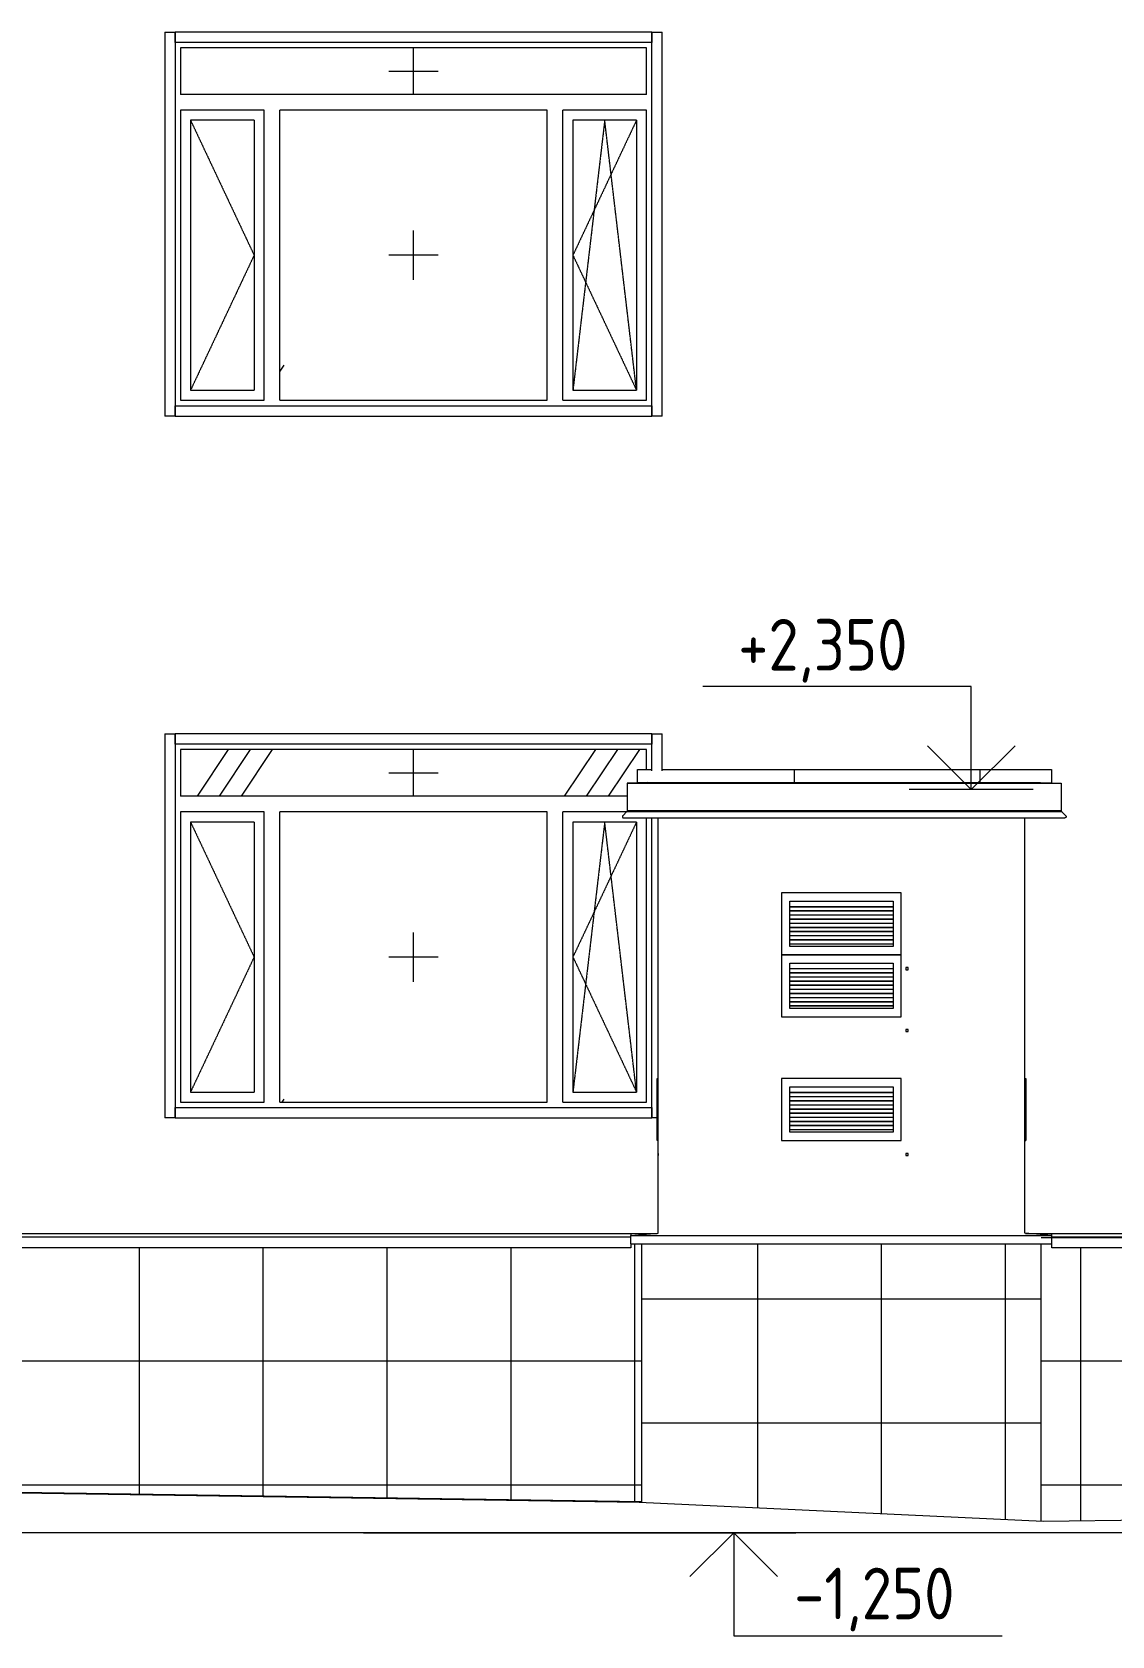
# Model space of a CAD drawing. Header units: millimetres. Extents: x -515342 to 330399, y -224905 to 507333.
# Drawn here: x 300296 to 305525, y 318 to 8088 of the extents above; entities that cross this region are included whole.
import ezdxf

# ---------------------------------------------------------------- set-up
doc = ezdxf.new("R2010")
doc.units = ezdxf.units.MM
doc.linetypes.add('ASVP_Штриховая_ш2 п1', pattern=[3, 2, -1])
doc.layers.get('0').update_dxf_attribs({"lineweight": 0})
for name, color, linetype, lineweight in [('Аннотация', 7, 'Continuous', 0), ('Витраж', 7, 'Continuous', 0), ('Воздуховоды', 7, 'Continuous', 0), ('Крыша', 7, 'Continuous', 0), ('Крыша штриховка', 7, 'Continuous', 0), ('Линии', 7, 'Continuous', 0), ('Обобщенные модели', 7, 'Continuous', 0), ('Ограждение', 7, 'Continuous', 0), ('Окна', 7, 'Continuous', 0), ('Окна открывание', 7, 'Continuous', 0), ('Отметки', 7, 'Continuous', 0), ('Стены внутренние', 7, 'Continuous', 0), ('Стены наружные', 7, 'Continuous', 0), ('Стены штриховка поверхности', 7, 'Continuous', 0)]:
    doc.layers.add(name, color=color, linetype=linetype, lineweight=lineweight)
doc.styles.add('GOST Common_1', font='', dxfattribs={"width": 0.9, "height": 250})
doc.styles.get('GOST Common_1').set_extended_font_data('GOST Common')
pattern_1 = [(0, (81809.6, 150), (0, 600), []), (90, (81809.6, 150), (-600, 4e-14), [])]
pattern_2 = [(236.31, (995.8, 1244.6), (-1777.9963, -3556.002), [641.067, -5769.603]), (236.31, (1031.34, 1137.9), (-1777.9963, -3556.002), [384.64, -6026.03]), (236.31, (818, 1137.9), (-1777.9963, -3556.002), [384.64, -6026.03])]

# ---------------------------------------------------------------- blocks, each defined once
blk = doc.blocks.new('Окно_ПВХ_3Створки_1Фрамуга-верх - АР_Окно_ОП_1820_h_х2370_3ст2фр-в-V6-О_АР_Эскиз_Фасад 1-12 копия 1')
at = {"layer": 'Окна открывание'}
h = blk.add_hatch(dxfattribs=at)
h.set_pattern_fill('FP_1', color=256, style=0, pattern_type=2)
h.set_pattern_definition(pattern_2)
h.paths.add_polyline_path([(79816.4, 2318), (79854.4, 2318), (79854.4, 2382), (79904.4, 2383.5), (79904.4, 2447.3), (79948.6, 2447.3), (79948.6, 2544), (77690.6, 2544), (77690.6, 2318), (79745, 2318)])
h = blk.add_hatch(dxfattribs=at)
h.set_pattern_fill('FP_1', color=256, style=0, pattern_type=2)
h.set_pattern_definition(pattern_2)
h.paths.add_polyline_path([(78530.3, 836), (79466.6, 836), (79466.6, 2242), (78172.6, 2242), (78172.6, 836), (78474.4, 836)])
at = {"layer": 'Окна'}
for p, q in [((79948.6, 2544), (77690.6, 2544)), ((77690.6, 2544), (77690.6, 2318)), ((79948.6, 2447.3), (79948.6, 2544)), ((79854.4, 2318), (77690.6, 2318)), ((78096.6, 2242), (77690.6, 2242)), ((77690.6, 2242), (77690.6, 836)), ((77739.6, 2193), (77739.6, 885)), ((78047.6, 2193), (77739.6, 2193)), ((78047.6, 2193), (78047.6, 885)), ((78096.6, 836), (78096.6, 2242)), ((79466.6, 2242), (78172.6, 2242)), ((78172.6, 836), (78172.6, 2242)), ((79466.6, 836), (79466.6, 2242)), ((79851.4, 2242), (79542.6, 2242)), ((79542.6, 836), (79542.6, 2242)), ((79591.6, 2193), (79591.6, 885)), ((79899.6, 2193), (79591.6, 2193)), ((79899.6, 2193), (79899.6, 885)), ((79948.6, 836), (79948.6, 2213.6)), ((77739.6, 885), (78047.6, 885)), ((79591.6, 885), (79899.6, 885)), ((77690.6, 836), (78096.6, 836)), ((78172.6, 836), (79466.6, 836)), ((79542.6, 836), (79948.6, 836))]:
    blk.add_line(p, q, dxfattribs=at)
at = {"layer": 'Окна открывание', "linetype": 'ASVP_Штриховая_ш2 п1'}
for p, q in [((78819.6, 2318), (78819.6, 2544)), ((78699.6, 2431), (78939.6, 2431)), ((77739.6, 2193), (78047.6, 1539)), ((79745.6, 2193), (79591.6, 885)), ((79899.6, 2193), (79591.6, 1539)), ((79899.6, 885), (79745.6, 2193)), ((78819.6, 1419), (78819.6, 1659)), ((78047.6, 1539), (77739.6, 885)), ((78939.6, 1539), (78699.6, 1539)), ((79591.6, 1539), (79899.6, 885))]:
    blk.add_line(p, q, dxfattribs=at)
blk = doc.blocks.new('Окно_ПВХ_3Створки_1Фрамуга-верх - АР_Окно_ОП_1820_h_х2370_3ст2фр-в-V43-О_АР_Эскиз_Фасад 1-12 копия 1')
at = {"layer": 'Окна открывание'}
h = blk.add_hatch(dxfattribs=at)
h.set_pattern_fill('FP_1', color=256, style=0, pattern_type=2)
h.set_pattern_definition(pattern_2)
h.paths.add_polyline_path([(78390.5, 4236), (79466.6, 4236), (79466.6, 5642), (78172.6, 5642), (78172.6, 4236), (78362.6, 4236)])
at = {"layer": 'Окна'}
for p, q in [((79948.6, 5944), (77690.6, 5944)), ((77690.6, 5944), (77690.6, 5718)), ((79948.6, 5718), (79948.6, 5944)), ((79948.6, 5718), (77690.6, 5718)), ((78096.6, 5642), (77690.6, 5642)), ((77690.6, 5642), (77690.6, 4236)), ((78096.6, 4236), (78096.6, 5642)), ((79466.6, 5642), (78172.6, 5642)), ((78172.6, 4236), (78172.6, 5642)), ((79466.6, 4236), (79466.6, 5642)), ((79948.6, 5642), (79542.6, 5642)), ((79542.6, 4236), (79542.6, 5642)), ((79948.6, 4236), (79948.6, 5642)), ((77739.6, 5593), (77739.6, 4285)), ((78047.6, 5593), (77739.6, 5593)), ((78047.6, 5593), (78047.6, 4285)), ((79591.6, 5593), (79591.6, 4285)), ((79899.6, 5593), (79591.6, 5593)), ((79899.6, 5593), (79899.6, 4285)), ((77739.6, 4285), (78047.6, 4285)), ((79591.6, 4285), (79899.6, 4285)), ((77690.6, 4236), (78096.6, 4236)), ((78172.6, 4236), (79466.6, 4236)), ((79542.6, 4236), (79948.6, 4236))]:
    blk.add_line(p, q, dxfattribs=at)
at = {"layer": 'Окна открывание', "linetype": 'ASVP_Штриховая_ш2 п1'}
for p, q in [((78819.6, 5718), (78819.6, 5944)), ((78699.6, 5831), (78939.6, 5831)), ((77739.6, 5593), (78047.6, 4939)), ((79745.6, 5593), (79591.6, 4285)), ((79899.6, 5593), (79591.6, 4939)), ((79899.6, 4285), (79745.6, 5593)), ((78819.6, 4819), (78819.6, 5059)), ((78047.6, 4939), (77739.6, 4285)), ((78939.6, 4939), (78699.6, 4939)), ((79591.6, 4939), (79899.6, 4285))]:
    blk.add_line(p, q, dxfattribs=at)
blk = doc.blocks.new('Прямоугольный импост - АР_Откос_Металлический_50х330 Белый Правый-9899490-О_АР_Эскиз_Фасад 1-12 копия 1')
at = {"layer": 'Витраж'}
for p, q in [((21713.4, 2570), (21713.4, 2620)), ((24023.4, 2620), (21713.4, 2620)), ((24023.4, 2570), (21713.4, 2570)), ((24023.4, 2620), (24023.4, 2570))]:
    blk.add_line(p, q, dxfattribs=at)
blk = doc.blocks.new('Прямоугольный импост - АР_Откос_Металлический_50х330 Белый Левый-9898758-О_АР_Эскиз_Фасад 1-12 копия 1')
at = {"layer": 'Витраж'}
for p, q in [((21713.4, 760), (21713.4, 810)), ((21713.4, 810), (24023.4, 810)), ((24023.4, 810), (24023.4, 760)), ((21713.4, 760), (24023.4, 760))]:
    blk.add_line(p, q, dxfattribs=at)
blk = doc.blocks.new('Прямоугольный импост - АР_Откос_Металлический_50х330 Белый Правый-9899489-О_АР_Эскиз_Фасад 1-12 копия 1')
at = {"layer": 'Витраж'}
for p, q in [((30112.6, 2620), (30162.6, 2620)), ((30112.6, 2620), (30112.6, 760)), ((30162.6, 2620), (30162.6, 760)), ((30162.6, 760), (30112.6, 760))]:
    blk.add_line(p, q, dxfattribs=at)
blk = doc.blocks.new('Прямоугольный импост - АР_Откос_Металлический_50х330 Белый Левый-V99-О_АР_Эскиз_Фасад 1-12 копия 1')
at = {"layer": 'Витраж'}
for p, q in [((79974.6, 2620), (80024.6, 2620)), ((79974.6, 2441.7), (79974.6, 2620)), ((80024.6, 2441.7), (80024.6, 2620)), ((79974.6, 760), (79974.6, 2213.6)), ((79999.6, 760), (79974.6, 760))]:
    blk.add_line(p, q, dxfattribs=at)
blk = doc.blocks.new('Прямоугольный импост - АР_Откос_Металлический_50х330 Белый Левый-9898757-О_АР_Эскиз_Фасад 1-12 копия 1')
at = {"layer": 'Витраж'}
for p, q in [((31672.6, 2620), (31722.6, 2620)), ((31672.6, 760), (31672.6, 2620)), ((31722.6, 760), (31722.6, 2620)), ((31722.6, 760), (31672.6, 760))]:
    blk.add_line(p, q, dxfattribs=at)
blk = doc.blocks.new('Ограждение - Ограждение-9978475-О_АР_Эскиз_Фасад 1-12 копия 1')
at = {"layer": 'Ограждение'}
for p, q in [((79872.6, 181.8), (61094.9, 181.8)), ((79872.6, 200), (79872.6, 189.8)), ((79872.6, 130), (61094.9, 130)), ((79872.6, 150), (79872.6, 130))]:
    blk.add_line(p, q, dxfattribs=at)
blk = doc.blocks.new('Ограждение - Ограждение-9985969-О_АР_Эскиз_Фасад 1-12 копия 1')
at = {"layer": 'Ограждение'}
for p, q in [((79872.6, 189.8), (80004.6, 200.4)), ((79872.6, 150), (79872.6, 189.8)), ((79872.6, 189.8), (81911.6, 189.8)), ((81911.6, 189.8), (81779.6, 200.4)), ((81911.6, 150), (81911.6, 189.8)), ((79872.6, 150), (81911.6, 150))]:
    blk.add_line(p, q, dxfattribs=at)
blk = doc.blocks.new('Ограждение - Ограждение-10020226-О_АР_Эскиз_Фасад 1-12 копия 1')
at = {"layer": 'Ограждение'}
for p, q in [((81911.6, 189.8), (81911.6, 200)), ((84955.1, 181.8), (81911.6, 181.8)), ((85072.7, 181.8), (85055, 181.8)), ((85072.7, 181.8), (85300.3, 200)), ((85072.7, 130), (85072.7, 181.8)), ((85895, 181.8), (85072.7, 181.8)), ((86415, 181.8), (86345, 181.8)), ((86415, 185.2), (86415, 181.8)), ((86415, 181.8), (86415, 130)), ((81911.6, 130), (81911.6, 150)), ((84955.1, 130), (81911.6, 130)), ((85072.7, 130), (85055, 130)), ((85895, 130), (85072.7, 130)), ((86415, 130), (86345, 130))]:
    blk.add_line(p, q, dxfattribs=at)
blk = doc.blocks.new('443_Арктика_Решетка АМН - 1-V351-О_АР_Эскиз_Фасад 1-12 копия 1')
at = {"layer": 'Воздуховоды'}
for p, q in [((81182.1, 950), (80602.1, 950)), ((80602.1, 950), (80602.1, 650)), ((81182.1, 650), (81182.1, 950)), ((80642.1, 690), (80642.1, 910)), ((80642.1, 910), (81142.1, 910)), ((80642.1, 882.7), (81142.1, 882.7)), ((81142.1, 882), (80642.1, 882)), ((80642.1, 862.7), (81142.1, 862.7)), ((81142.1, 862), (80642.1, 862)), ((81142.1, 910), (81142.1, 690)), ((80642.1, 842.7), (81142.1, 842.7)), ((81142.1, 842), (80642.1, 842)), ((80642.1, 822.7), (81142.1, 822.7)), ((81142.1, 822), (80642.1, 822)), ((80642.1, 802.7), (81142.1, 802.7)), ((81142.1, 802), (80642.1, 802)), ((80642.1, 782.7), (81142.1, 782.7)), ((81142.1, 782), (80642.1, 782)), ((80642.1, 762.7), (81142.1, 762.7)), ((81142.1, 762), (80642.1, 762)), ((80642.1, 742.7), (81142.1, 742.7)), ((81142.1, 742), (80642.1, 742)), ((80642.1, 722.7), (81142.1, 722.7)), ((81142.1, 722), (80642.1, 722)), ((80642.1, 702.7), (81142.1, 702.7)), ((81142.1, 702), (80642.1, 702)), ((80602.1, 650), (81182.1, 650)), ((81142.1, 690), (80642.1, 690))]:
    blk.add_line(p, q, dxfattribs=at)
blk = doc.blocks.new('Материал вентрешетки - Материал-10144709-О_АР_Эскиз_Фасад 1-12 копия 1')
at = {"layer": 'Обобщенные модели'}
for p, q in [((21249.1, 587.6), (21239.1, 587.6)), ((21239.1, 587.6), (21239.1, 577.6)), ((21239.1, 577.6), (21249.1, 577.6)), ((21249.1, 577.6), (21249.1, 587.6))]:
    blk.add_line(p, q, dxfattribs=at)
blk = doc.blocks.new('443_Арктика_Решетка АМН - 2-V349-О_АР_Эскиз_Фасад 1-12 копия 1')
at = {"layer": 'Воздуховоды'}
for p, q in [((20085.9, 650), (20085.9, 950)), ((20085.9, 950), (20090.9, 950)), ((20090.9, 650), (20085.9, 650))]:
    blk.add_line(p, q, dxfattribs=at)
blk = doc.blocks.new('Материал вентрешетки - Материал-V350-О_АР_Эскиз_Фасад 1-12 копия 1')
at = {"layer": 'Обобщенные модели'}
for p, q in [((20090.3, 577.6), (20090.3, 587.6)), ((20090.3, 587.6), (20090.3, 577.6)), ((20090.9, 587.6), (20090.3, 587.6)), ((20090.9, 587.6), (20090.3, 587.6)), ((20090.3, 577.6), (20090.9, 577.6)), ((20090.9, 577.6), (20090.3, 577.6))]:
    blk.add_line(p, q, dxfattribs=at)
blk = doc.blocks.new('443_Арктика_Решетка АМН - 2-10148031-О_АР_Эскиз_Фасад 1-12 копия 1')
at = {"layer": 'Воздуховоды'}
for p, q in [((21683.4, 950), (21688.4, 950)), ((21688.4, 950), (21688.4, 650)), ((21683.4, 650), (21688.4, 650))]:
    blk.add_line(p, q, dxfattribs=at)
blk = doc.blocks.new('443_Арктика_Решетка АМН - 1-V352-О_АР_Эскиз_Фасад 1-12 копия 1')
at = {"layer": 'Воздуховоды'}
for p, q in [((81182.1, 1550), (80602.1, 1550)), ((80602.1, 1550), (80602.1, 1250)), ((80642.1, 1290), (80642.1, 1510)), ((80642.1, 1510), (81142.1, 1510)), ((80642.1, 1482.7), (81142.1, 1482.7)), ((81142.1, 1482), (80642.1, 1482)), ((81142.1, 1510), (81142.1, 1290)), ((81182.1, 1250), (81182.1, 1550)), ((80642.1, 1462.7), (81142.1, 1462.7)), ((81142.1, 1462), (80642.1, 1462)), ((80642.1, 1442.7), (81142.1, 1442.7)), ((81142.1, 1442), (80642.1, 1442)), ((80642.1, 1422.7), (81142.1, 1422.7)), ((81142.1, 1422), (80642.1, 1422)), ((80642.1, 1402.7), (81142.1, 1402.7)), ((81142.1, 1402), (80642.1, 1402)), ((80642.1, 1382.7), (81142.1, 1382.7)), ((81142.1, 1382), (80642.1, 1382)), ((80642.1, 1362.7), (81142.1, 1362.7)), ((81142.1, 1362), (80642.1, 1362)), ((80642.1, 1342.7), (81142.1, 1342.7)), ((81142.1, 1342), (80642.1, 1342)), ((80642.1, 1322.7), (81142.1, 1322.7)), ((81142.1, 1322), (80642.1, 1322)), ((80602.1, 1250), (81182.1, 1250)), ((80642.1, 1302.7), (81142.1, 1302.7)), ((81142.1, 1302), (80642.1, 1302)), ((81142.1, 1290), (80642.1, 1290))]:
    blk.add_line(p, q, dxfattribs=at)
blk = doc.blocks.new('443_Арктика_Решетка АМН - 1-V353-О_АР_Эскиз_Фасад 1-12 копия 1')
at = {"layer": 'Воздуховоды'}
for p, q in [((81182.1, 950), (80602.1, 950)), ((80602.1, 950), (80602.1, 650)), ((81182.1, 650), (81182.1, 950)), ((80642.1, 690), (80642.1, 910)), ((80642.1, 910), (81142.1, 910)), ((80642.1, 882.7), (81142.1, 882.7)), ((81142.1, 882), (80642.1, 882)), ((80642.1, 862.7), (81142.1, 862.7)), ((81142.1, 862), (80642.1, 862)), ((81142.1, 910), (81142.1, 690)), ((80642.1, 842.7), (81142.1, 842.7)), ((81142.1, 842), (80642.1, 842)), ((80642.1, 822.7), (81142.1, 822.7)), ((81142.1, 822), (80642.1, 822)), ((80642.1, 802.7), (81142.1, 802.7)), ((81142.1, 802), (80642.1, 802)), ((80642.1, 782.7), (81142.1, 782.7)), ((81142.1, 782), (80642.1, 782)), ((80642.1, 762.7), (81142.1, 762.7)), ((81142.1, 762), (80642.1, 762)), ((80642.1, 742.7), (81142.1, 742.7)), ((81142.1, 742), (80642.1, 742)), ((80642.1, 722.7), (81142.1, 722.7)), ((81142.1, 722), (80642.1, 722)), ((80642.1, 702.7), (81142.1, 702.7)), ((81142.1, 702), (80642.1, 702)), ((80602.1, 650), (81182.1, 650)), ((81142.1, 690), (80642.1, 690))]:
    blk.add_line(p, q, dxfattribs=at)
blk = doc.blocks.new('Материал вентрешетки - Материал-V354-О_АР_Эскиз_Фасад 1-12 копия 1')
at = {"layer": 'Обобщенные модели'}
for p, q in [((81214.6, 587.6), (81204.6, 587.6)), ((81204.6, 587.6), (81204.6, 577.6)), ((81204.6, 577.6), (81214.6, 577.6)), ((81214.6, 577.6), (81214.6, 587.6))]:
    blk.add_line(p, q, dxfattribs=at)
blk = doc.blocks.new('443_Арктика_Решетка АМН - 1-V355-О_АР_Эскиз_Фасад 1-12 копия 1')
at = {"layer": 'Воздуховоды'}
for p, q in [((81182.1, 1850), (80602.1, 1850)), ((80602.1, 1850), (80602.1, 1550)), ((80642.1, 1590), (80642.1, 1810)), ((80642.1, 1810), (81142.1, 1810)), ((81142.1, 1810), (81142.1, 1590)), ((81182.1, 1550), (81182.1, 1850)), ((80642.1, 1782.7), (81142.1, 1782.7)), ((81142.1, 1782), (80642.1, 1782)), ((80642.1, 1762.7), (81142.1, 1762.7)), ((81142.1, 1762), (80642.1, 1762)), ((80642.1, 1742.7), (81142.1, 1742.7)), ((81142.1, 1742), (80642.1, 1742)), ((80642.1, 1722.7), (81142.1, 1722.7)), ((81142.1, 1722), (80642.1, 1722)), ((80642.1, 1702.7), (81142.1, 1702.7)), ((81142.1, 1702), (80642.1, 1702)), ((80642.1, 1682.7), (81142.1, 1682.7)), ((81142.1, 1682), (80642.1, 1682)), ((80642.1, 1662.7), (81142.1, 1662.7)), ((81142.1, 1662), (80642.1, 1662)), ((80642.1, 1642.7), (81142.1, 1642.7)), ((81142.1, 1642), (80642.1, 1642)), ((80642.1, 1622.7), (81142.1, 1622.7)), ((81142.1, 1622), (80642.1, 1622)), ((80642.1, 1602.7), (81142.1, 1602.7)), ((81142.1, 1602), (80642.1, 1602)), ((81142.1, 1590), (80642.1, 1590)), ((80602.1, 1550), (81182.1, 1550))]:
    blk.add_line(p, q, dxfattribs=at)
blk = doc.blocks.new('СД_Люблино_Фасады_rvt-1-О_АР_Эскиз_Фасад 1-12 копия 1')
at = {"layer": 'Стены штриховка поверхности', "true_color": 0xcacaca}
h = blk.add_hatch(dxfattribs=at)
h.set_pattern_fill('FP_3', color=9, style=0, pattern_type=2)
h.set_pattern_definition([(0, (60215, -3150), (0, 600), []), (90, (60215, -3150), (-600, 4e-14), [])])
h.paths.add_polyline_path([(79924.6, -1099.2), (79924.6, 150), (79872.6, 150), (79872.6, 130), (61095, 130), (61095, 65.5), (61100, 65.5), (61100, 50.5), (61095, 50.5), (61095, -676.8), (61100, -676.8), (61100, -691.8), (61095, -691.8), (61096, -704.3), (61096.5, -704.3), (61096.5, -754.3), (61095, -754.3), (61095, -812.5), (70613.1, -957.4), (70613.1, -650), (72793.1, -650), (72793.1, -990.6), (79911.7, -1099)])
h.paths.add_polyline_path([(60995, -811), (60995, -754.3), (60993.5, -754.3), (60993.5, -704.3), (60995, -704.3), (60995, -691.8), (60990, -691.8), (60990, -676.8), (60995, -676.8), (60995, 50.5), (60990, 50.5), (60990, 65.5), (60995, 65.5), (60995, 130), (60501.8, 130), (60502.9, -522.5), (60506.8, -522.5), (60506.8, -537.5), (60501.8, -537.5), (60501.4, -657.7), (60521.4, -664.6), (60521.4, -768.9), (60401.4, -730.3), (60401.4, -600), (60399.9, -600), (60399.9, -550), (60401.8, -550), (60401.4, -537.5), (60398.7, -537.5), (60396.9, -534.3), (60396.8, -534.9), (60365, -535), (60365, -800), (60274, -800), (60993.5, -811)])
h.paths.add_polyline_path([(72773.1, -647.6), (70633.1, -647.6), (70633.1, -340.1), (72773.1, -340.1), (72773.1, -628.3)])
h.paths.add_polyline_path([(60398.7, -537.5), (60397.7, -537.5), (60397.4, -533.2)])
h.paths.add_polyline_path([(60397, -530), (60398.7, -522.5), (60401.8, -522.5), (60401.8, 180), (60365, 180), (60365, -525.1), (60396.9, -525.7), (60397, -528.7)])
h = blk.add_hatch(dxfattribs=at)
h.set_pattern_fill('FP_5', color=9, style=0, pattern_type=2)
h.set_pattern_definition(pattern_1)
h.paths.add_polyline_path([(80024.6, -1109.7), (80024.6, 150), (79924.6, 150), (79924.6, -1105), (80014.8, -1109.2)])
h = blk.add_hatch(dxfattribs=at)
h.set_pattern_fill('FP_5', color=9, style=0, pattern_type=2)
h.set_pattern_definition(pattern_1)
h.paths.add_polyline_path([(81859.6, -1195.2), (81859.6, 150), (80024.6, 150), (80024.6, -1109.7), (81780.9, -1191.5)])
h = blk.add_hatch(dxfattribs=at)
h.set_pattern_fill('FP_6', color=9, style=0, pattern_type=2)
h.set_pattern_definition([(0, (85175, -3150), (0, 600), []), (90, (85175, -3150), (-600, 4e-14), [])])
h.paths.add_polyline_path([(81868.6, -1195.6), (82813.1, -1182.3), (82813.1, -650), (84955, -650), (84955, -647.6), (82833.1, -647.6), (82833.1, -340.1), (84955, -340.1), (84955, 50.5), (84950, 50.5), (84950, 65.5), (84955, 65.5), (84955, 130), (81911.6, 130), (81911.6, 150), (81859.6, 150), (81859.6, -1195.2)])
h.paths.add_polyline_path([(85059.8, 58), (85060, 62.9), (85125, 63), (85125, 130), (85055, 130), (85055, 65.5), (85058.1, 65.5), (85059.7, 58.1)])
h.paths.add_polyline_path([(85059.8, -684.3), (85060, -679.3), (85125, -679.3), (85125, 53), (85059.9, 53.6), (85059.1, 54.7), (85058.1, 50.5), (85055, 50.5), (85056, -676.8), (85058.1, -676.8), (85059.7, -684.1)])
h.paths.add_polyline_path([(84993.1, -1151.7), (85125, -1150), (85125, -689.2), (85059.9, -688.6), (85059.1, -687.5), (85058.1, -691.8), (85055, -691.8), (85055.7, -704.3), (85056.5, -704.3), (85056.5, -754.3), (85055, -754.3), (85055, -884.6), (84993.1, -904.5), (84993.1, -1150)])
h.paths.add_polyline_path([(85059.1, -691.8), (85058.1, -691.8), (85059.6, -687.5)])
at = {"layer": 'Стены внутренние'}
for p, q in [((80004.6, 200.4), (80004.6, 2213.6)), ((81779.6, 200.4), (81779.6, 2213.6)), ((61094.9, 200), (80000, 200)), ((81784.2, 200), (84955.1, 200)), ((79924.6, -1105), (79924.6, 150)), ((81859.6, -1195.2), (81859.6, 150)), ((72793.1, -990.6), (79924.6, -1099.2))]:
    blk.add_line(p, q, dxfattribs=at)
at = {"layer": 'Стены наружные'}
for p, q in [((79875, 190), (79872.6, 190)), ((81911.6, 190), (81909.2, 190)), ((72793.1, -990.9), (79924.6, -1099.3))]:
    blk.add_line(p, q, dxfattribs=at)
at = {"layer": 'Витраж', "lineweight": 9}
for name, p in [('Прямоугольный импост - АР_Откос_Металлический_50х330 Белый Правый-9899489-О_АР_Эскиз_Фасад 1-12 копия 1', (47502, 3400)), ('Прямоугольный импост - АР_Откос_Металлический_50х330 Белый Правый-9899490-О_АР_Эскиз_Фасад 1-12 копия 1', (55951.2, 3400)), ('Прямоугольный импост - АР_Откос_Металлический_50х330 Белый Левый-9898757-О_АР_Эскиз_Фасад 1-12 копия 1', (48302, 3400)), ('Прямоугольный импост - АР_Откос_Металлический_50х330 Белый Левый-9898758-О_АР_Эскиз_Фасад 1-12 копия 1', (55951.2, 3400)), ('Прямоугольный импост - АР_Откос_Металлический_50х330 Белый Правый-9899489-О_АР_Эскиз_Фасад 1-12 копия 1', (47502, 0)), ('Прямоугольный импост - АР_Откос_Металлический_50х330 Белый Правый-9899490-О_АР_Эскиз_Фасад 1-12 копия 1', (55951.2, 0)), ('Прямоугольный импост - АР_Откос_Металлический_50х330 Белый Левый-V99-О_АР_Эскиз_Фасад 1-12 копия 1', (0, 0)), ('Прямоугольный импост - АР_Откос_Металлический_50х330 Белый Левый-9898758-О_АР_Эскиз_Фасад 1-12 копия 1', (55951.2, 0))]:
    blk.add_blockref(name, p, dxfattribs=at)
at = {"layer": 'Воздуховоды', "lineweight": 9}
for name, p in [('443_Арктика_Решетка АМН - 1-V355-О_АР_Эскиз_Фасад 1-12 копия 1', (0, 0)), ('443_Арктика_Решетка АМН - 1-V352-О_АР_Эскиз_Фасад 1-12 копия 1', (0, 0)), ('443_Арктика_Решетка АМН - 2-V349-О_АР_Эскиз_Фасад 1-12 копия 1', (59913.7, 0)), ('443_Арктика_Решетка АМН - 1-V351-О_АР_Эскиз_Фасад 1-12 копия 1', (0, 0)), ('443_Арктика_Решетка АМН - 1-V353-О_АР_Эскиз_Фасад 1-12 копия 1', (0, 0)), ('443_Арктика_Решетка АМН - 2-10148031-О_АР_Эскиз_Фасад 1-12 копия 1', (60096.2, 0))]:
    blk.add_blockref(name, p, dxfattribs=at)
at = {"layer": 'Обобщенные модели', "lineweight": 9}
for name, p in [('Материал вентрешетки - Материал-10144709-О_АР_Эскиз_Фасад 1-12 копия 1', (59965.5, 900)), ('Материал вентрешетки - Материал-10144709-О_АР_Эскиз_Фасад 1-12 копия 1', (59965.5, 600)), ('Материал вентрешетки - Материал-V350-О_АР_Эскиз_Фасад 1-12 копия 1', (59913.7, 0)), ('Материал вентрешетки - Материал-10144709-О_АР_Эскиз_Фасад 1-12 копия 1', (59965.5, 0)), ('Материал вентрешетки - Материал-V354-О_АР_Эскиз_Фасад 1-12 копия 1', (0, 0))]:
    blk.add_blockref(name, p, dxfattribs=at)
at = {"layer": 'Ограждение', "lineweight": 9}
for name in ['Ограждение - Ограждение-9978475-О_АР_Эскиз_Фасад 1-12 копия 1', 'Ограждение - Ограждение-9985969-О_АР_Эскиз_Фасад 1-12 копия 1', 'Ограждение - Ограждение-10020226-О_АР_Эскиз_Фасад 1-12 копия 1']:
    blk.add_blockref(name, (0, 0), dxfattribs=at)
at = {"layer": 'Окна', "lineweight": 9}
for name in ['Окно_ПВХ_3Створки_1Фрамуга-верх - АР_Окно_ОП_1820_h_х2370_3ст2фр-в-V43-О_АР_Эскиз_Фасад 1-12 копия 1', 'Окно_ПВХ_3Створки_1Фрамуга-верх - АР_Окно_ОП_1820_h_х2370_3ст2фр-в-V6-О_АР_Эскиз_Фасад 1-12 копия 1']:
    blk.add_blockref(name, (0, 0), dxfattribs=at)
blk = doc.blocks.new('Ограждение - Ограждение-10152470-О_АР_Эскиз_Фасад 1-12 копия 1')
at = {"layer": 'Ограждение'}
for p, q in [((79954.4, 2385), (79854.4, 2382)), ((79854.4, 2382), (81956.9, 2382)), ((79854.4, 2382), (79854.4, 2247)), ((79954.4, 2385), (81856.9, 2385)), ((81856.9, 2385), (81956.9, 2382)), ((81956.9, 2382), (81956.9, 2247)), ((79853.2, 2243.7), (79832.6, 2223.2)), ((79836.7, 2213.4), (81974.6, 2213.4)), ((79853.2, 2243.7), (81958.1, 2243.7)), ((81956.9, 2247), (79854.4, 2247)), ((81958.1, 2243.7), (81978.6, 2223.2))]:
    blk.add_line(p, q, dxfattribs=at)
for points in [[(79832.6, 2223.2), (79832.3, 2222.8), (79831.7, 2222), (79831.1, 2220.6), (79830.9, 2219.1), (79831, 2217.9), (79831.4, 2216.9), (79831.7, 2216.3), (79832, 2215.7), (79832.4, 2215.3), (79832.7, 2215), (79833.1, 2214.7), (79833.5, 2214.4), (79833.9, 2214.1), (79834.5, 2213.8), (79835.1, 2213.6), (79835.6, 2213.5), (79835.9, 2213.4), (79836.3, 2213.4), (79836.6, 2213.4), (79836.7, 2213.4)], [(81978.6, 2223.2), (81979, 2222.8), (81979.6, 2222), (81980.2, 2220.6), (81980.4, 2219.1), (81980.2, 2217.9), (81979.9, 2216.9), (81979.6, 2216.3), (81979.2, 2215.7), (81978.9, 2215.3), (81978.5, 2215), (81978.2, 2214.7), (81977.8, 2214.4), (81977.3, 2214.1), (81976.8, 2213.8), (81976.2, 2213.6), (81975.7, 2213.5), (81975.3, 2213.4), (81974.9, 2213.4), (81974.7, 2213.4), (81974.6, 2213.4)]]:
    blk.add_open_spline(points, degree=3, knots=[0, 0, 0, 0, 0.0833333, 0.1666667, 0.25, 0.3333333, 0.375, 0.4166667, 0.4583333, 0.4791667, 0.5, 0.5416667, 0.5625, 0.5833333, 0.625, 0.6666667, 0.6875, 0.7083333, 0.7291667, 0.75, 0.75, 0.75, 0.75], dxfattribs=at)
for points in [[(79854.4, 2247), (79854.4, 2246.6), (79854.3, 2245.8), (79853.9, 2244.7), (79853.4, 2244), (79853.2, 2243.7)], [(81956.9, 2247), (81956.9, 2246.6), (81957, 2245.8), (81957.4, 2244.7), (81957.8, 2244), (81958.1, 2243.7)]]:
    blk.add_open_spline(points, degree=3, dxfattribs=at)
blk = doc.blocks.new('Высотные отметки - Стрелка вверх-5091-О_АР_Эскиз_Фасад 1-12 копия 1')
at = {"layer": 'Аннотация'}
for p, q in [((-3130.3, 3900), (-4430.3, 3900)), ((-3130.3, 3400), (-3130.3, 3900)), ((-3130.3, 3400), (-3342.4, 3612.1)), ((-3130.3, 3400), (-2918.2, 3612.1)), ((-2830.3, 3400), (-3430.3, 3400))]:
    blk.add_line(p, q, dxfattribs=at)
blk = doc.blocks.new('Высотные отметки - Стрелка вниз-5092-О_АР_Эскиз_Фасад 1-12 копия 1')
at = {"layer": 'Аннотация'}
for p, q in [((-2834.3, 0), (-3434.3, 0)), ((-3134.3, 0), (-3346.5, -212.1)), ((-3134.3, 0), (-3134.3, -500)), ((-3134.3, 0), (-2922.2, -212.1)), ((-3134.3, -500), (-4434.3, -500))]:
    blk.add_line(p, q, dxfattribs=at)

msp = doc.modelspace()

# ---------------------------------------------------------------- hatches: boundary and pattern name
at = {"layer": 'Крыша штриховка'}
h = msp.add_hatch(dxfattribs=at)
h.set_pattern_fill('FP_221', color=256, style=0, pattern_type=2)
h.set_pattern_definition([(0, (283286.8, 4169.7), (0, 1375.22), []), (90, (283286.85, 4169.7), (-900, 6e-14), [])])
h.paths.add_polyline_path([(305233.0245, 4451.153), (305233.0245, 4514.9998), (303348.0245, 4514.9998), (303348.0245, 4509.4462), (303298.0245, 4509.4462), (303298.0245, 4514.9998), (303227.7748, 4514.9998), (303227.7748, 4451.2355), (303285.3387, 4452.7355), (305180.2748, 4452.7355)])

# ---------------------------------------------------------------- linework, layer by layer
at = {"layer": 'Крыша'}
for p, q in [((303227.7748, 4451.2355), (303227.7748, 4514.9998)), ((303227.7748, 4514.9998), (303298.0245, 4514.9998)), ((303348.0245, 4514.9998), (305233.0245, 4514.9998)), ((305233.0245, 4514.9998), (305233.0245, 4451.153))]:
    msp.add_line(p, q, dxfattribs=at)
at = {"layer": 'Линии'}
for p, q in [((305018.3997, 4417.7998), (304578.3997, 4417.7998)), ((303235.0883, 963.3132), (283597.3997, 1264.6212)), ((305192.0245, 872.1628), (303235.0883, 963.3132)), ((308439.3997, 917.7355), (305192.0245, 872.1628)), ((312067.6391, 817.7355), (283597.3997, 817.7355))]:
    msp.add_line(p, q, dxfattribs=at)
at = {"layer": 'Отметки'}
for p, q in [((304933.1706, 4417.7998), (304844.0716, 4417.7998)), ((305183.0245, 2247.7355), (307079.209, 2247.7355)), ((301900.3715, 817.7355), (303693.9442, 817.7355))]:
    msp.add_line(p, q, dxfattribs=at)

# ---------------------------------------------------------------- block references
msp.add_blockref('СД_Люблино_Фасады_rvt-1-О_АР_Эскиз_Фасад 1-12 копия 1', (223323.3997, 2067.7355))
at = {"layer": 'Ограждение'}
msp.add_blockref('Ограждение - Ограждение-10152470-О_АР_Эскиз_Фасад 1-12 копия 1', (223323.3997, 2067.7355), dxfattribs=at)
at = {"layer": 'Отметки'}
msp.add_blockref('Высотные отметки - Стрелка вверх-5091-О_АР_Эскиз_Фасад 1-12 копия 1', (307974.3798, 1017.7998), dxfattribs=at)
at = {"layer": 'Отметки', "extrusion": (0, 0, -1)}
msp.add_blockref('Высотные отметки - Стрелка вниз-5092-О_АР_Эскиз_Фасад 1-12 копия 1', (-300559.6083, 817.7355), dxfattribs=at)

# ---------------------------------------------------------------- texts
at = {"layer": 'Отметки', "char_height": 250, "attachment_point": 1, "line_spacing_factor": 1.022761, "style": 'GOST Common_1'}
for s, insert, width in [('+2,350', (303715.3955, 5244.5069), 1028.822569), ('-1,250', (303986.6391, 648.2921), 977.532294)]:
    msp.add_mtext(s, dxfattribs=dict(at, insert=insert, width=width))

doc.saveas('drawing.dxf')
